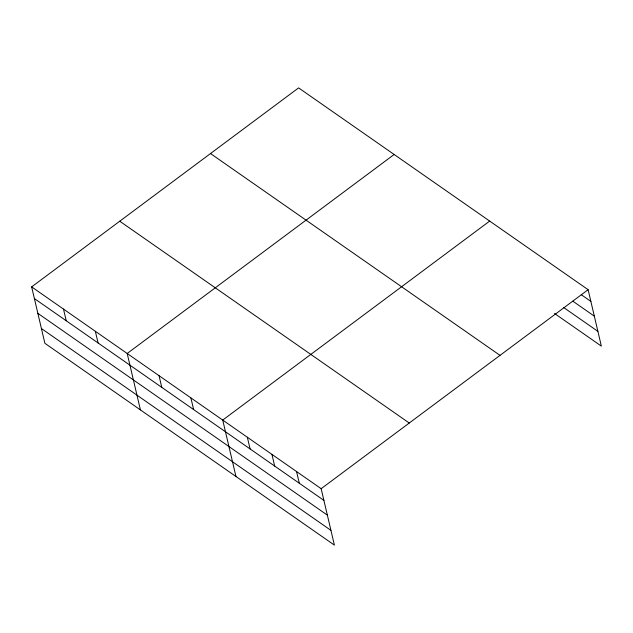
<?xml version="1.0" encoding="UTF-8"?>
<svg xmlns="http://www.w3.org/2000/svg" width="633" height="633" viewBox="0 0 633 633"><rect width="100%" height="100%" fill="white"/><g stroke="black" fill="none" stroke-linecap="round" stroke-linejoin="round"><path stroke-width="0.95" d="M31.65 286.884L321.16 488.692L334.398 545.116L44.88 343.3L31.65 286.884L298.602 87.884L588.12 289.7L601.35 346.116L554.516 313.47M394.145 154.484L127.193 353.483L140.423 409.899M489.681 221.083L222.729 420.075L235.959 476.499M321.16 488.692L588.12 289.7M581.331 294.749L590.858 301.387M572.889 301.213L594.324 316.152M563.75 307.567L597.884 331.36M210.512 153.558L500.023 355.366M119.748 221.218L409.258 423.026M34.396 298.578L323.906 500.387M37.853 313.335L327.372 515.143M41.422 328.543L330.932 530.351M296.553 471.538L299.298 483.232M271.945 454.383L274.69 466.078M247.337 437.229L250.082 448.924M190.881 397.88L193.627 409.575M159.033 375.678L161.779 387.372M95.346 331.281L98.083 342.975M63.498 309.078L66.236 320.773"/></g></svg>
